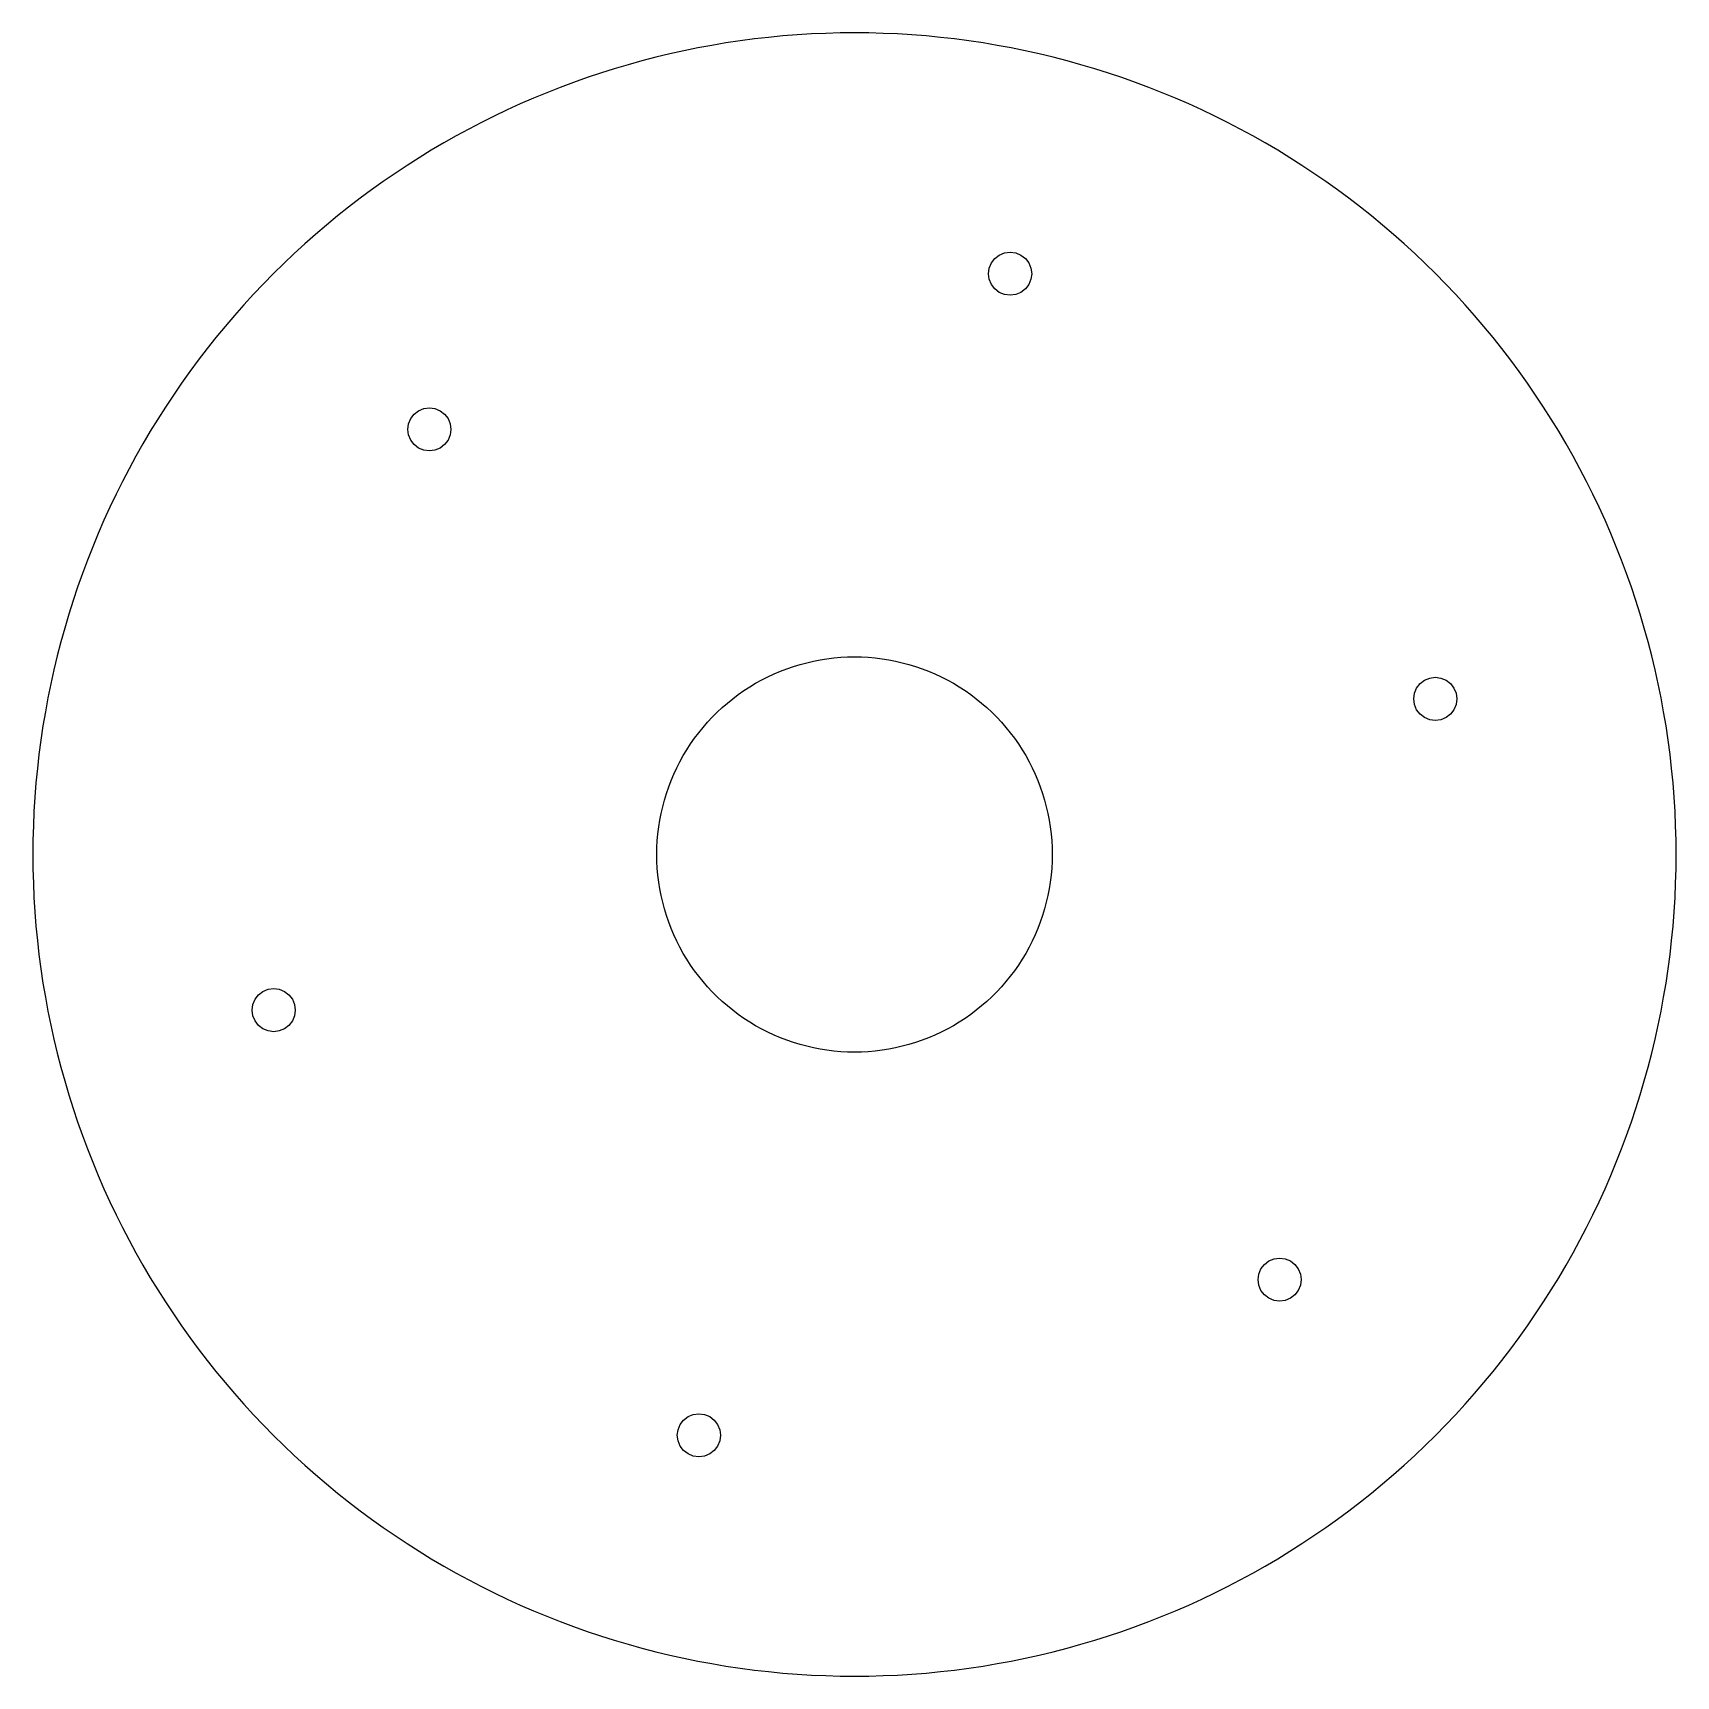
# Model space of a CAD drawing. Header units: metres. Extents: x -63 to 63, y -63 to 63.
import ezdxf

# ---------------------------------------------------------------- set-up
doc = ezdxf.new("R2010")
doc.units = ezdxf.units.M

msp = doc.modelspace()

# ---------------------------------------------------------------- linework, layer by layer
for p, q in [((0, 62.8615), (-1.09708, 62.8519)), ((1.09708, 62.8519), (0, 62.8615)), ((-11.9945, 61.7065), (-13.0696, 61.4878)), ((-10.9158, 61.9065), (-11.9945, 61.7065)), ((-9.83369, 62.0876), (-10.9158, 61.9065)), ((-8.74863, 62.2497), (-9.83369, 62.0876)), ((-7.66089, 62.3929), (-8.74863, 62.2497)), ((-6.5708, 62.5171), (-7.66089, 62.3929)), ((-5.47873, 62.6223), (-6.5708, 62.5171)), ((-4.38499, 62.7084), (-5.47873, 62.6223)), ((-3.2899, 62.7753), (-4.38499, 62.7084)), ((-2.19383, 62.8232), (-3.2899, 62.7753)), ((-1.09708, 62.8519), (-2.19383, 62.8232)), ((2.19383, 62.8232), (1.09708, 62.8519)), ((3.2899, 62.7753), (2.19383, 62.8232)), ((4.38499, 62.7084), (3.2899, 62.7753)), ((5.47873, 62.6223), (4.38499, 62.7084)), ((6.5708, 62.5171), (5.47873, 62.6223)), ((7.66089, 62.3929), (6.5708, 62.5171)), ((8.74863, 62.2497), (7.66089, 62.3929)), ((9.83369, 62.0876), (8.74863, 62.2497)), ((10.9158, 61.9065), (9.83369, 62.0876)), ((11.9945, 61.7065), (10.9158, 61.9065)), ((13.0696, 61.4878), (11.9945, 61.7065)), ((-17.327, 60.4263), (-18.3789, 60.1147)), ((-16.2697, 60.7195), (-17.327, 60.4263)), ((-15.2076, 60.9942), (-16.2697, 60.7195)), ((-14.1407, 61.2504), (-15.2076, 60.9942)), ((-13.0696, 61.4878), (-14.1407, 61.2504)), ((14.1407, 61.2504), (13.0696, 61.4878)), ((15.2076, 60.9942), (14.1407, 61.2504)), ((16.2697, 60.7195), (15.2076, 60.9942)), ((17.327, 60.4263), (16.2697, 60.7195)), ((18.3789, 60.1147), (17.327, 60.4263)), ((-20.4657, 59.4367), (-21.4999, 59.0705)), ((-19.4253, 59.7848), (-20.4657, 59.4367)), ((-18.3789, 60.1147), (-19.4253, 59.7848)), ((19.4253, 59.7848), (18.3789, 60.1147)), ((20.4657, 59.4367), (19.4253, 59.7848)), ((21.4999, 59.0705), (20.4657, 59.4367)), ((-24.5619, 57.8643), (-25.5681, 57.4268)), ((-23.5483, 58.2842), (-24.5619, 57.8643)), ((-22.5275, 58.6863), (-23.5483, 58.2842)), ((-21.4999, 59.0705), (-22.5275, 58.6863)), ((22.5275, 58.6863), (21.4999, 59.0705)), ((23.5483, 58.2842), (22.5275, 58.6863)), ((24.5619, 57.8643), (23.5483, 58.2842)), ((25.5681, 57.4268), (24.5619, 57.8643)), ((-26.5664, 56.9719), (-27.5567, 56.4995)), ((-25.5681, 57.4268), (-26.5664, 56.9719)), ((26.5664, 56.9719), (25.5681, 57.4268)), ((27.5567, 56.4995), (26.5664, 56.9719)), ((-29.5117, 55.5034), (-30.4758, 54.9799)), ((-28.5385, 56.01), (-29.5117, 55.5034)), ((-27.5567, 56.4995), (-28.5385, 56.01)), ((28.5385, 56.01), (27.5567, 56.4995)), ((29.5117, 55.5034), (28.5385, 56.01)), ((30.4758, 54.9799), (29.5117, 55.5034)), ((-31.4307, 54.4397), (-32.3761, 53.8828)), ((-30.4758, 54.9799), (-31.4307, 54.4397)), ((31.4307, 54.4397), (30.4758, 54.9799)), ((32.3761, 53.8828), (31.4307, 54.4397)), ((-33.3115, 53.3096), (-34.2368, 52.7201)), ((-32.3761, 53.8828), (-33.3115, 53.3096)), ((33.3115, 53.3096), (32.3761, 53.8828)), ((34.2368, 52.7201), (33.3115, 53.3096)), ((-35.1517, 52.1145), (-36.0559, 51.4931)), ((-34.2368, 52.7201), (-35.1517, 52.1145)), ((35.1517, 52.1145), (34.2368, 52.7201)), ((36.0559, 51.4931), (35.1517, 52.1145)), ((-36.9491, 50.856), (-37.831, 50.2034)), ((-36.0559, 51.4931), (-36.9491, 50.856)), ((36.9491, 50.856), (36.0559, 51.4931)), ((37.831, 50.2034), (36.9491, 50.856)), ((-38.7014, 49.5355), (-39.56, 48.8526)), ((-37.831, 50.2034), (-38.7014, 49.5355)), ((38.7014, 49.5355), (37.831, 50.2034)), ((39.56, 48.8526), (38.7014, 49.5355)), ((-40.4066, 48.1547), (-41.2408, 47.4422)), ((-39.56, 48.8526), (-40.4066, 48.1547)), ((40.4066, 48.1547), (39.56, 48.8526)), ((41.2408, 47.4422), (40.4066, 48.1547)), ((-42.0625, 46.7152), (-42.8714, 45.974)), ((-41.2408, 47.4422), (-42.0625, 46.7152)), ((42.0625, 46.7152), (41.2408, 47.4422)), ((42.8714, 45.974), (42.0625, 46.7152)), ((-42.8714, 45.974), (-43.6673, 45.2188)), ((10.4767, 45.2576), (10.7389, 45.5993)), ((10.7389, 45.5993), (11.0807, 45.8615)), ((11.0807, 45.8615), (11.4786, 46.0264)), ((11.4786, 46.0264), (11.9057, 46.0826)), ((11.9057, 46.0826), (12.3327, 46.0264)), ((12.3327, 46.0264), (12.7307, 45.8615)), ((12.7307, 45.8615), (13.0724, 45.5993)), ((13.0724, 45.5993), (13.3346, 45.2576)), ((43.6673, 45.2188), (42.8714, 45.974)), ((-44.4498, 44.4498), (-45.2188, 43.6673)), ((-43.6673, 45.2188), (-44.4498, 44.4498)), ((10.2557, 44.4326), (10.3119, 44.8596)), ((10.3119, 44.0055), (10.2557, 44.4326)), ((10.3119, 44.8596), (10.4767, 45.2576)), ((10.4767, 43.6076), (10.3119, 44.0055)), ((13.3346, 45.2576), (13.4995, 44.8596)), ((13.4995, 44.0055), (13.3346, 43.6076)), ((13.4995, 44.8596), (13.5557, 44.4326)), ((13.5557, 44.4326), (13.4995, 44.0055)), ((44.4498, 44.4498), (43.6673, 45.2188)), ((45.2188, 43.6673), (44.4498, 44.4498)), ((-45.974, 42.8714), (-46.7152, 42.0625)), ((-45.2188, 43.6673), (-45.974, 42.8714)), ((10.7389, 43.2659), (10.4767, 43.6076)), ((11.0807, 43.0036), (10.7389, 43.2659)), ((11.4786, 42.8388), (11.0807, 43.0036)), ((11.9057, 42.7826), (11.4786, 42.8388)), ((12.3327, 42.8388), (11.9057, 42.7826)), ((12.7307, 43.0036), (12.3327, 42.8388)), ((13.0724, 43.2659), (12.7307, 43.0036)), ((13.3346, 43.6076), (13.0724, 43.2659)), ((45.974, 42.8714), (45.2188, 43.6673)), ((46.7152, 42.0625), (45.974, 42.8714)), ((-46.7152, 42.0625), (-47.4422, 41.2408)), ((47.4422, 41.2408), (46.7152, 42.0625)), ((-48.1547, 40.4066), (-48.8526, 39.56)), ((-47.4422, 41.2408), (-48.1547, 40.4066)), ((48.1547, 40.4066), (47.4422, 41.2408)), ((48.8526, 39.56), (48.1547, 40.4066)), ((-48.8526, 39.56), (-49.5355, 38.7014)), ((49.5355, 38.7014), (48.8526, 39.56)), ((-50.2034, 37.831), (-50.856, 36.9491)), ((-49.5355, 38.7014), (-50.2034, 37.831)), ((50.2034, 37.831), (49.5355, 38.7014)), ((50.856, 36.9491), (50.2034, 37.831)), ((-50.856, 36.9491), (-51.4931, 36.0559)), ((51.4931, 36.0559), (50.856, 36.9491)), ((-51.4931, 36.0559), (-52.1145, 35.1517)), ((52.1145, 35.1517), (51.4931, 36.0559)), ((-52.7201, 34.2368), (-53.3096, 33.3115)), ((-52.1145, 35.1517), (-52.7201, 34.2368)), ((-33.6936, 33.6936), (-33.3519, 33.9558)), ((-33.3519, 33.9558), (-32.9539, 34.1207)), ((-32.9539, 34.1207), (-32.5269, 34.1769)), ((-32.5269, 34.1769), (-32.0999, 34.1207)), ((-32.0999, 34.1207), (-31.7019, 33.9558)), ((-31.7019, 33.9558), (-31.3602, 33.6936)), ((52.7201, 34.2368), (52.1145, 35.1517)), ((53.3096, 33.3115), (52.7201, 34.2368)), ((-53.3096, 33.3115), (-53.8828, 32.3761)), ((-34.1769, 32.5269), (-34.1207, 32.9539)), ((-34.1207, 32.9539), (-33.9558, 33.3519)), ((-33.9558, 33.3519), (-33.6936, 33.6936)), ((-31.3602, 33.6936), (-31.098, 33.3519)), ((-31.098, 33.3519), (-30.9331, 32.9539)), ((-30.9331, 32.9539), (-30.8769, 32.5269)), ((53.8828, 32.3761), (53.3096, 33.3115)), ((-53.8828, 32.3761), (-54.4397, 31.4307)), ((-34.1207, 32.0999), (-34.1769, 32.5269)), ((-33.9558, 31.7019), (-34.1207, 32.0999)), ((-33.6936, 31.3602), (-33.9558, 31.7019)), ((-31.098, 31.7019), (-31.3602, 31.3602)), ((-30.9331, 32.0999), (-31.098, 31.7019)), ((-30.8769, 32.5269), (-30.9331, 32.0999)), ((54.4397, 31.4307), (53.8828, 32.3761)), ((-54.9799, 30.4758), (-55.5034, 29.5117)), ((-54.4397, 31.4307), (-54.9799, 30.4758)), ((-33.3519, 31.098), (-33.6936, 31.3602)), ((-32.9539, 30.9331), (-33.3519, 31.098)), ((-32.5269, 30.8769), (-32.9539, 30.9331)), ((-32.0999, 30.9331), (-32.5269, 30.8769)), ((-31.7019, 31.098), (-32.0999, 30.9331)), ((-31.3602, 31.3602), (-31.7019, 31.098)), ((54.9799, 30.4758), (54.4397, 31.4307)), ((55.5034, 29.5117), (54.9799, 30.4758)), ((-55.5034, 29.5117), (-56.01, 28.5385)), ((56.01, 28.5385), (55.5034, 29.5117)), ((-56.01, 28.5385), (-56.4995, 27.5567)), ((56.4995, 27.5567), (56.01, 28.5385)), ((-56.9719, 26.5664), (-57.4268, 25.5681)), ((-56.4995, 27.5567), (-56.9719, 26.5664)), ((56.9719, 26.5664), (56.4995, 27.5567)), ((57.4268, 25.5681), (56.9719, 26.5664)), ((-57.4268, 25.5681), (-57.8643, 24.5619)), ((57.8643, 24.5619), (57.4268, 25.5681)), ((-57.8643, 24.5619), (-58.2842, 23.5483)), ((58.2842, 23.5483), (57.8643, 24.5619)), ((-58.2842, 23.5483), (-58.6863, 22.5275)), ((58.6863, 22.5275), (58.2842, 23.5483)), ((-59.0705, 21.4999), (-59.4367, 20.4657)), ((-58.6863, 22.5275), (-59.0705, 21.4999)), ((59.0705, 21.4999), (58.6863, 22.5275)), ((59.4367, 20.4657), (59.0705, 21.4999)), ((-59.4367, 20.4657), (-59.7848, 19.4253)), ((59.7848, 19.4253), (59.4367, 20.4657)), ((-59.7848, 19.4253), (-60.1147, 18.3789)), ((60.1147, 18.3789), (59.7848, 19.4253)), ((-60.1147, 18.3789), (-60.4263, 17.327)), ((60.4263, 17.327), (60.1147, 18.3789)), ((-60.4263, 17.327), (-60.7195, 16.2697)), ((60.7195, 16.2697), (60.4263, 17.327)), ((-60.9942, 15.2076), (-61.2504, 14.1407)), ((-60.7195, 16.2697), (-60.9942, 15.2076)), ((-1.58098, 15.0421), (-1.05505, 15.0882)), ((-1.05505, 15.0882), (-0.52785, 15.1158)), ((-0.52785, 15.1158), (0, 15.125)), ((0, 15.125), (0.52785, 15.1158)), ((0.52785, 15.1158), (1.05505, 15.0882)), ((1.05505, 15.0882), (1.58098, 15.0421)), ((60.9942, 15.2076), (60.7195, 16.2697)), ((61.2504, 14.1407), (60.9942, 15.2076)), ((-61.2504, 14.1407), (-61.4878, 13.0696)), ((-6.15189, 13.8174), (-5.66592, 14.0237)), ((-5.66592, 14.0237), (-5.17305, 14.2128)), ((-5.17305, 14.2128), (-4.67387, 14.3847)), ((-4.67387, 14.3847), (-4.16901, 14.5391)), ((-4.16901, 14.5391), (-3.65906, 14.6757)), ((-3.65906, 14.6757), (-3.14465, 14.7945)), ((-3.14465, 14.7945), (-2.62642, 14.8952)), ((-2.62642, 14.8952), (-2.10498, 14.9778)), ((-2.10498, 14.9778), (-1.58098, 15.0421)), ((1.58098, 15.0421), (2.10498, 14.9778)), ((2.10498, 14.9778), (2.62642, 14.8952)), ((2.62642, 14.8952), (3.14465, 14.7945)), ((3.14465, 14.7945), (3.65906, 14.6757)), ((3.65906, 14.6757), (4.16901, 14.5391)), ((4.16901, 14.5391), (4.67387, 14.3847)), ((4.67387, 14.3847), (5.17305, 14.2128)), ((5.17305, 14.2128), (5.66592, 14.0237)), ((5.66592, 14.0237), (6.15189, 13.8174)), ((61.4878, 13.0696), (61.2504, 14.1407)), ((-61.4878, 13.0696), (-61.7065, 11.9945)), ((-8.45778, 12.5392), (-8.01501, 12.8267)), ((-8.01501, 12.8267), (-7.5625, 13.0986)), ((-7.5625, 13.0986), (-7.10075, 13.3546)), ((-7.10075, 13.3546), (-6.63036, 13.5943)), ((-6.63036, 13.5943), (-6.15189, 13.8174)), ((6.15189, 13.8174), (6.63036, 13.5943)), ((6.63036, 13.5943), (7.10075, 13.3546)), ((7.10075, 13.3546), (7.5625, 13.0986)), ((7.5625, 13.0986), (8.01501, 12.8267)), ((8.01501, 12.8267), (8.45778, 12.5392)), ((42.8388, 12.3327), (43.0036, 12.7307)), ((43.0036, 12.7307), (43.2659, 13.0724)), ((43.2659, 13.0724), (43.6076, 13.3346)), ((43.6076, 13.3346), (44.0055, 13.4995)), ((44.0055, 13.4995), (44.4326, 13.5557)), ((44.4326, 13.5557), (44.8596, 13.4995)), ((44.8596, 13.4995), (45.2576, 13.3346)), ((45.2576, 13.3346), (45.5993, 13.0724)), ((45.5993, 13.0724), (45.8615, 12.7307)), ((45.8615, 12.7307), (46.0264, 12.3327)), ((61.7065, 11.9945), (61.4878, 13.0696)), ((-61.7065, 11.9945), (-61.9065, 10.9158)), ((-10.1206, 11.2401), (-9.72215, 11.5864)), ((-9.72215, 11.5864), (-9.31187, 11.9187)), ((-9.31187, 11.9187), (-8.89024, 12.2364)), ((-8.89024, 12.2364), (-8.45778, 12.5392)), ((8.45778, 12.5392), (8.89024, 12.2364)), ((8.89024, 12.2364), (9.31187, 11.9187)), ((9.31187, 11.9187), (9.72215, 11.5864)), ((9.72215, 11.5864), (10.1206, 11.2401)), ((42.7826, 11.9057), (42.8388, 12.3327)), ((42.8388, 11.4786), (42.7826, 11.9057)), ((43.0036, 11.0807), (42.8388, 11.4786)), ((46.0264, 11.4786), (45.8615, 11.0807)), ((46.0264, 12.3327), (46.0826, 11.9057)), ((46.0826, 11.9057), (46.0264, 11.4786)), ((61.9065, 10.9158), (61.7065, 11.9945)), ((-61.9065, 10.9158), (-62.0876, 9.83369)), ((-11.5864, 9.72215), (-11.2401, 10.1206)), ((-11.2401, 10.1206), (-10.88, 10.5067)), ((-10.88, 10.5067), (-10.5067, 10.88)), ((-10.5067, 10.88), (-10.1206, 11.2401)), ((10.1206, 11.2401), (10.5067, 10.88)), ((10.5067, 10.88), (10.88, 10.5067)), ((10.88, 10.5067), (11.2401, 10.1206)), ((11.2401, 10.1206), (11.5864, 9.72215)), ((43.2659, 10.7389), (43.0036, 11.0807)), ((43.6076, 10.4767), (43.2659, 10.7389)), ((44.0055, 10.3119), (43.6076, 10.4767)), ((44.4326, 10.2557), (44.0055, 10.3119)), ((44.8596, 10.3119), (44.4326, 10.2557)), ((45.2576, 10.4767), (44.8596, 10.3119)), ((45.5993, 10.7389), (45.2576, 10.4767)), ((45.8615, 11.0807), (45.5993, 10.7389)), ((62.0876, 9.83369), (61.9065, 10.9158)), ((-62.0876, 9.83369), (-62.2497, 8.74863)), ((-12.5392, 8.45778), (-12.2364, 8.89024)), ((-12.2364, 8.89024), (-11.9187, 9.31187)), ((-11.9187, 9.31187), (-11.5864, 9.72215)), ((11.5864, 9.72215), (11.9187, 9.31187)), ((11.9187, 9.31187), (12.2364, 8.89024)), ((12.2364, 8.89024), (12.5392, 8.45778)), ((62.2497, 8.74863), (62.0876, 9.83369)), ((-62.3929, 7.66089), (-62.5171, 6.5708)), ((-62.2497, 8.74863), (-62.3929, 7.66089)), ((-13.3546, 7.10075), (-13.0986, 7.5625)), ((-13.0986, 7.5625), (-12.8267, 8.01501)), ((-12.8267, 8.01501), (-12.5392, 8.45778)), ((12.5392, 8.45778), (12.8267, 8.01501)), ((12.8267, 8.01501), (13.0986, 7.5625)), ((13.0986, 7.5625), (13.3546, 7.10075)), ((62.3929, 7.66089), (62.2497, 8.74863)), ((62.5171, 6.5708), (62.3929, 7.66089)), ((-62.5171, 6.5708), (-62.6223, 5.47873)), ((-13.8174, 6.15189), (-13.5943, 6.63036)), ((-13.5943, 6.63036), (-13.3546, 7.10075)), ((13.3546, 7.10075), (13.5943, 6.63036)), ((13.5943, 6.63036), (13.8174, 6.15189)), ((62.6223, 5.47873), (62.5171, 6.5708)), ((-62.6223, 5.47873), (-62.7084, 4.38499)), ((-14.3847, 4.67387), (-14.2128, 5.17305)), ((-14.2128, 5.17305), (-14.0237, 5.66592)), ((-14.0237, 5.66592), (-13.8174, 6.15189)), ((13.8174, 6.15189), (14.0237, 5.66592)), ((14.0237, 5.66592), (14.2128, 5.17305)), ((14.2128, 5.17305), (14.3847, 4.67387)), ((62.7084, 4.38499), (62.6223, 5.47873)), ((-62.7084, 4.38499), (-62.7753, 3.2899)), ((-14.6757, 3.65906), (-14.5391, 4.16901)), ((-14.5391, 4.16901), (-14.3847, 4.67387)), ((14.3847, 4.67387), (14.5391, 4.16901)), ((14.5391, 4.16901), (14.6757, 3.65906)), ((62.7753, 3.2899), (62.7084, 4.38499)), ((-62.7753, 3.2899), (-62.8232, 2.19383)), ((-14.9778, 2.10498), (-14.8952, 2.62642)), ((-14.8952, 2.62642), (-14.7945, 3.14465)), ((-14.7945, 3.14465), (-14.6757, 3.65906)), ((14.6757, 3.65906), (14.7945, 3.14465)), ((14.7945, 3.14465), (14.8952, 2.62642)), ((14.8952, 2.62642), (14.9778, 2.10498)), ((62.8232, 2.19383), (62.7753, 3.2899)), ((-62.8232, 2.19383), (-62.8519, 1.09708)), ((-15.0882, 1.05505), (-15.0421, 1.58098)), ((-15.0421, 1.58098), (-14.9778, 2.10498)), ((14.9778, 2.10498), (15.0421, 1.58098)), ((15.0421, 1.58098), (15.0882, 1.05505)), ((62.8519, 1.09708), (62.8232, 2.19383)), ((-62.8519, 1.09708), (-62.8615, 0)), ((-62.8615, 0), (-62.8519, -1.09708)), ((-15.125, 0), (-15.1158, 0.52785)), ((-15.1158, -0.52785), (-15.125, 0)), ((-15.1158, 0.52785), (-15.0882, 1.05505)), ((15.0882, 1.05505), (15.1158, 0.52785)), ((15.1158, 0.52785), (15.125, 0)), ((15.125, 0), (15.1158, -0.52785)), ((62.8615, 0), (62.8519, 1.09708)), ((62.8519, -1.09708), (62.8615, 0)), ((-62.8519, -1.09708), (-62.8232, -2.19383)), ((-15.0882, -1.05505), (-15.1158, -0.52785)), ((-15.0421, -1.58098), (-15.0882, -1.05505)), ((15.0882, -1.05505), (15.0421, -1.58098)), ((15.1158, -0.52785), (15.0882, -1.05505)), ((62.8232, -2.19383), (62.8519, -1.09708)), ((-62.8232, -2.19383), (-62.7753, -3.2899)), ((-14.9778, -2.10498), (-15.0421, -1.58098)), ((-14.8952, -2.62642), (-14.9778, -2.10498)), ((14.9778, -2.10498), (14.8952, -2.62642)), ((15.0421, -1.58098), (14.9778, -2.10498)), ((62.7753, -3.2899), (62.8232, -2.19383)), ((-62.7753, -3.2899), (-62.7084, -4.38499)), ((-14.7945, -3.14465), (-14.8952, -2.62642)), ((-14.6757, -3.65906), (-14.7945, -3.14465)), ((-14.5391, -4.16901), (-14.6757, -3.65906)), ((14.6757, -3.65906), (14.5391, -4.16901)), ((14.7945, -3.14465), (14.6757, -3.65906)), ((14.8952, -2.62642), (14.7945, -3.14465)), ((62.7084, -4.38499), (62.7753, -3.2899)), ((-62.7084, -4.38499), (-62.6223, -5.47873)), ((-14.3847, -4.67387), (-14.5391, -4.16901)), ((-14.2128, -5.17305), (-14.3847, -4.67387)), ((14.3847, -4.67387), (14.2128, -5.17305)), ((14.5391, -4.16901), (14.3847, -4.67387)), ((62.6223, -5.47873), (62.7084, -4.38499)), ((-62.6223, -5.47873), (-62.5171, -6.5708)), ((-14.0237, -5.66592), (-14.2128, -5.17305)), ((-13.8174, -6.15189), (-14.0237, -5.66592)), ((-13.5943, -6.63036), (-13.8174, -6.15189)), ((13.8174, -6.15189), (13.5943, -6.63036)), ((14.0237, -5.66592), (13.8174, -6.15189)), ((14.2128, -5.17305), (14.0237, -5.66592)), ((62.5171, -6.5708), (62.6223, -5.47873)), ((-62.5171, -6.5708), (-62.3929, -7.66089)), ((-13.3546, -7.10075), (-13.5943, -6.63036)), ((-13.0986, -7.5625), (-13.3546, -7.10075)), ((13.3546, -7.10075), (13.0986, -7.5625)), ((13.5943, -6.63036), (13.3546, -7.10075)), ((62.3929, -7.66089), (62.5171, -6.5708)), ((-62.3929, -7.66089), (-62.2497, -8.74863)), ((-62.2497, -8.74863), (-62.0876, -9.83369)), ((-12.8267, -8.01501), (-13.0986, -7.5625)), ((-12.5392, -8.45778), (-12.8267, -8.01501)), ((-12.2364, -8.89024), (-12.5392, -8.45778)), ((12.5392, -8.45778), (12.2364, -8.89024)), ((12.8267, -8.01501), (12.5392, -8.45778)), ((13.0986, -7.5625), (12.8267, -8.01501)), ((62.0876, -9.83369), (62.2497, -8.74863)), ((62.2497, -8.74863), (62.3929, -7.66089)), ((-62.0876, -9.83369), (-61.9065, -10.9158)), ((-11.9187, -9.31187), (-12.2364, -8.89024)), ((-11.5864, -9.72215), (-11.9187, -9.31187)), ((-11.2401, -10.1206), (-11.5864, -9.72215)), ((11.5864, -9.72215), (11.2401, -10.1206)), ((11.9187, -9.31187), (11.5864, -9.72215)), ((12.2364, -8.89024), (11.9187, -9.31187)), ((61.9065, -10.9158), (62.0876, -9.83369)), ((-61.9065, -10.9158), (-61.7065, -11.9945)), ((-46.0264, -11.4786), (-45.8615, -11.0807)), ((-45.8615, -11.0807), (-45.5993, -10.7389)), ((-45.5993, -10.7389), (-45.2576, -10.4767)), ((-45.2576, -10.4767), (-44.8596, -10.3119)), ((-44.8596, -10.3119), (-44.4326, -10.2557)), ((-44.4326, -10.2557), (-44.0055, -10.3119)), ((-44.0055, -10.3119), (-43.6076, -10.4767)), ((-43.6076, -10.4767), (-43.2659, -10.7389)), ((-43.2659, -10.7389), (-43.0036, -11.0807)), ((-43.0036, -11.0807), (-42.8388, -11.4786)), ((-10.88, -10.5067), (-11.2401, -10.1206)), ((-10.5067, -10.88), (-10.88, -10.5067)), ((-10.1206, -11.2401), (-10.5067, -10.88)), ((-9.72215, -11.5864), (-10.1206, -11.2401)), ((10.1206, -11.2401), (9.72215, -11.5864)), ((10.5067, -10.88), (10.1206, -11.2401)), ((10.88, -10.5067), (10.5067, -10.88)), ((11.2401, -10.1206), (10.88, -10.5067)), ((61.7065, -11.9945), (61.9065, -10.9158)), ((-61.7065, -11.9945), (-61.4878, -13.0696)), ((-46.0826, -11.9057), (-46.0264, -11.4786)), ((-46.0264, -12.3327), (-46.0826, -11.9057)), ((-45.8615, -12.7307), (-46.0264, -12.3327)), ((-42.8388, -12.3327), (-43.0036, -12.7307)), ((-42.8388, -11.4786), (-42.7826, -11.9057)), ((-42.7826, -11.9057), (-42.8388, -12.3327)), ((-9.31187, -11.9187), (-9.72215, -11.5864)), ((-8.89024, -12.2364), (-9.31187, -11.9187)), ((-8.45778, -12.5392), (-8.89024, -12.2364)), ((-8.01501, -12.8267), (-8.45778, -12.5392)), ((8.45778, -12.5392), (8.01501, -12.8267)), ((8.89024, -12.2364), (8.45778, -12.5392)), ((9.31187, -11.9187), (8.89024, -12.2364)), ((9.72215, -11.5864), (9.31187, -11.9187)), ((61.4878, -13.0696), (61.7065, -11.9945)), ((-61.4878, -13.0696), (-61.2504, -14.1407)), ((-45.5993, -13.0724), (-45.8615, -12.7307)), ((-45.2576, -13.3346), (-45.5993, -13.0724)), ((-44.8596, -13.4995), (-45.2576, -13.3346)), ((-44.4326, -13.5557), (-44.8596, -13.4995)), ((-44.0055, -13.4995), (-44.4326, -13.5557)), ((-43.6076, -13.3346), (-44.0055, -13.4995)), ((-43.2659, -13.0724), (-43.6076, -13.3346)), ((-43.0036, -12.7307), (-43.2659, -13.0724)), ((-7.5625, -13.0986), (-8.01501, -12.8267)), ((-7.10075, -13.3546), (-7.5625, -13.0986)), ((-6.63036, -13.5943), (-7.10075, -13.3546)), ((-6.15189, -13.8174), (-6.63036, -13.5943)), ((-5.66592, -14.0237), (-6.15189, -13.8174)), ((6.15189, -13.8174), (5.66592, -14.0237)), ((6.63036, -13.5943), (6.15189, -13.8174)), ((7.10075, -13.3546), (6.63036, -13.5943)), ((7.5625, -13.0986), (7.10075, -13.3546)), ((8.01501, -12.8267), (7.5625, -13.0986)), ((61.2504, -14.1407), (61.4878, -13.0696)), ((-61.2504, -14.1407), (-60.9942, -15.2076)), ((-5.17305, -14.2128), (-5.66592, -14.0237)), ((-4.67387, -14.3847), (-5.17305, -14.2128)), ((-4.16901, -14.5391), (-4.67387, -14.3847)), ((-3.65906, -14.6757), (-4.16901, -14.5391)), ((-3.14465, -14.7945), (-3.65906, -14.6757)), ((-2.62642, -14.8952), (-3.14465, -14.7945)), ((-2.10498, -14.9778), (-2.62642, -14.8952)), ((-1.58098, -15.0421), (-2.10498, -14.9778)), ((-1.05505, -15.0882), (-1.58098, -15.0421)), ((1.58098, -15.0421), (1.05505, -15.0882)), ((2.10498, -14.9778), (1.58098, -15.0421)), ((2.62642, -14.8952), (2.10498, -14.9778)), ((3.14465, -14.7945), (2.62642, -14.8952)), ((3.65906, -14.6757), (3.14465, -14.7945)), ((4.16901, -14.5391), (3.65906, -14.6757)), ((4.67387, -14.3847), (4.16901, -14.5391)), ((5.17305, -14.2128), (4.67387, -14.3847)), ((5.66592, -14.0237), (5.17305, -14.2128)), ((60.9942, -15.2076), (61.2504, -14.1407)), ((-60.9942, -15.2076), (-60.7195, -16.2697)), ((-60.7195, -16.2697), (-60.4263, -17.327)), ((-0.52785, -15.1158), (-1.05505, -15.0882)), ((0, -15.125), (-0.52785, -15.1158)), ((0.52785, -15.1158), (0, -15.125)), ((1.05505, -15.0882), (0.52785, -15.1158)), ((60.4263, -17.327), (60.7195, -16.2697)), ((60.7195, -16.2697), (60.9942, -15.2076)), ((-60.4263, -17.327), (-60.1147, -18.3789)), ((60.1147, -18.3789), (60.4263, -17.327)), ((-60.1147, -18.3789), (-59.7848, -19.4253)), ((59.7848, -19.4253), (60.1147, -18.3789)), ((-59.7848, -19.4253), (-59.4367, -20.4657)), ((59.4367, -20.4657), (59.7848, -19.4253)), ((-59.4367, -20.4657), (-59.0705, -21.4999)), ((59.0705, -21.4999), (59.4367, -20.4657)), ((-59.0705, -21.4999), (-58.6863, -22.5275)), ((-58.6863, -22.5275), (-58.2842, -23.5483)), ((58.2842, -23.5483), (58.6863, -22.5275)), ((58.6863, -22.5275), (59.0705, -21.4999)), ((-58.2842, -23.5483), (-57.8643, -24.5619)), ((57.8643, -24.5619), (58.2842, -23.5483)), ((-57.8643, -24.5619), (-57.4268, -25.5681)), ((57.4268, -25.5681), (57.8643, -24.5619)), ((-57.4268, -25.5681), (-56.9719, -26.5664)), ((56.9719, -26.5664), (57.4268, -25.5681)), ((-56.9719, -26.5664), (-56.4995, -27.5567)), ((-56.4995, -27.5567), (-56.01, -28.5385)), ((56.01, -28.5385), (56.4995, -27.5567)), ((56.4995, -27.5567), (56.9719, -26.5664)), ((-56.01, -28.5385), (-55.5034, -29.5117)), ((55.5034, -29.5117), (56.01, -28.5385)), ((-55.5034, -29.5117), (-54.9799, -30.4758)), ((54.9799, -30.4758), (55.5034, -29.5117)), ((-54.9799, -30.4758), (-54.4397, -31.4307)), ((-54.4397, -31.4307), (-53.8828, -32.3761)), ((31.098, -31.7019), (31.3602, -31.3602)), ((31.3602, -31.3602), (31.7019, -31.098)), ((31.7019, -31.098), (32.0999, -30.9331)), ((32.0999, -30.9331), (32.5269, -30.8769)), ((32.5269, -30.8769), (32.9539, -30.9331)), ((32.9539, -30.9331), (33.3519, -31.098)), ((33.3519, -31.098), (33.6936, -31.3602)), ((33.6936, -31.3602), (33.9558, -31.7019)), ((53.8828, -32.3761), (54.4397, -31.4307)), ((54.4397, -31.4307), (54.9799, -30.4758)), ((-53.8828, -32.3761), (-53.3096, -33.3115)), ((30.8769, -32.5269), (30.9331, -32.0999)), ((30.9331, -32.9539), (30.8769, -32.5269)), ((30.9331, -32.0999), (31.098, -31.7019)), ((33.9558, -31.7019), (34.1207, -32.0999)), ((34.1207, -32.0999), (34.1769, -32.5269)), ((34.1769, -32.5269), (34.1207, -32.9539)), ((53.3096, -33.3115), (53.8828, -32.3761)), ((-53.3096, -33.3115), (-52.7201, -34.2368)), ((31.098, -33.3519), (30.9331, -32.9539)), ((31.3602, -33.6936), (31.098, -33.3519)), ((31.7019, -33.9558), (31.3602, -33.6936)), ((33.6936, -33.6936), (33.3519, -33.9558)), ((33.9558, -33.3519), (33.6936, -33.6936)), ((34.1207, -32.9539), (33.9558, -33.3519)), ((52.7201, -34.2368), (53.3096, -33.3115)), ((-52.7201, -34.2368), (-52.1145, -35.1517)), ((-52.1145, -35.1517), (-51.4931, -36.0559)), ((32.0999, -34.1207), (31.7019, -33.9558)), ((32.5269, -34.1769), (32.0999, -34.1207)), ((32.9539, -34.1207), (32.5269, -34.1769)), ((33.3519, -33.9558), (32.9539, -34.1207)), ((51.4931, -36.0559), (52.1145, -35.1517)), ((52.1145, -35.1517), (52.7201, -34.2368)), ((-51.4931, -36.0559), (-50.856, -36.9491)), ((50.856, -36.9491), (51.4931, -36.0559)), ((-50.856, -36.9491), (-50.2034, -37.831)), ((50.2034, -37.831), (50.856, -36.9491)), ((-50.2034, -37.831), (-49.5355, -38.7014)), ((-49.5355, -38.7014), (-48.8526, -39.56)), ((48.8526, -39.56), (49.5355, -38.7014)), ((49.5355, -38.7014), (50.2034, -37.831)), ((-48.8526, -39.56), (-48.1547, -40.4066)), ((48.1547, -40.4066), (48.8526, -39.56)), ((-48.1547, -40.4066), (-47.4422, -41.2408)), ((-47.4422, -41.2408), (-46.7152, -42.0625)), ((46.7152, -42.0625), (47.4422, -41.2408)), ((47.4422, -41.2408), (48.1547, -40.4066)), ((-46.7152, -42.0625), (-45.974, -42.8714)), ((45.974, -42.8714), (46.7152, -42.0625)), ((-45.974, -42.8714), (-45.2188, -43.6673)), ((-45.2188, -43.6673), (-44.4498, -44.4498)), ((-13.4995, -44.0055), (-13.3346, -43.6076)), ((-13.3346, -43.6076), (-13.0724, -43.2659)), ((-13.0724, -43.2659), (-12.7307, -43.0036)), ((-12.7307, -43.0036), (-12.3327, -42.8388)), ((-12.3327, -42.8388), (-11.9057, -42.7826)), ((-11.9057, -42.7826), (-11.4786, -42.8388)), ((-11.4786, -42.8388), (-11.0807, -43.0036)), ((-11.0807, -43.0036), (-10.7389, -43.2659)), ((-10.7389, -43.2659), (-10.4767, -43.6076)), ((-10.4767, -43.6076), (-10.3119, -44.0055)), ((44.4498, -44.4498), (45.2188, -43.6673)), ((45.2188, -43.6673), (45.974, -42.8714)), ((-44.4498, -44.4498), (-43.6673, -45.2188)), ((-43.6673, -45.2188), (-42.8714, -45.974)), ((-13.5557, -44.4326), (-13.4995, -44.0055)), ((-13.4995, -44.8596), (-13.5557, -44.4326)), ((-13.3346, -45.2576), (-13.4995, -44.8596)), ((-13.0724, -45.5993), (-13.3346, -45.2576)), ((-10.4767, -45.2576), (-10.7389, -45.5993)), ((-10.3119, -44.8596), (-10.4767, -45.2576)), ((-10.3119, -44.0055), (-10.2557, -44.4326)), ((-10.2557, -44.4326), (-10.3119, -44.8596)), ((42.8714, -45.974), (43.6673, -45.2188)), ((43.6673, -45.2188), (44.4498, -44.4498)), ((-42.8714, -45.974), (-42.0625, -46.7152)), ((-12.7307, -45.8615), (-13.0724, -45.5993)), ((-12.3327, -46.0264), (-12.7307, -45.8615)), ((-11.9057, -46.0826), (-12.3327, -46.0264)), ((-11.4786, -46.0264), (-11.9057, -46.0826)), ((-11.0807, -45.8615), (-11.4786, -46.0264)), ((-10.7389, -45.5993), (-11.0807, -45.8615)), ((42.0625, -46.7152), (42.8714, -45.974)), ((-42.0625, -46.7152), (-41.2408, -47.4422)), ((-41.2408, -47.4422), (-40.4066, -48.1547)), ((40.4066, -48.1547), (41.2408, -47.4422)), ((41.2408, -47.4422), (42.0625, -46.7152)), ((-40.4066, -48.1547), (-39.56, -48.8526)), ((-39.56, -48.8526), (-38.7014, -49.5355)), ((38.7014, -49.5355), (39.56, -48.8526)), ((39.56, -48.8526), (40.4066, -48.1547)), ((-38.7014, -49.5355), (-37.831, -50.2034)), ((-37.831, -50.2034), (-36.9491, -50.856)), ((36.9491, -50.856), (37.831, -50.2034)), ((37.831, -50.2034), (38.7014, -49.5355)), ((-36.9491, -50.856), (-36.0559, -51.4931)), ((-36.0559, -51.4931), (-35.1517, -52.1145)), ((35.1517, -52.1145), (36.0559, -51.4931)), ((36.0559, -51.4931), (36.9491, -50.856)), ((-35.1517, -52.1145), (-34.2368, -52.7201)), ((-34.2368, -52.7201), (-33.3115, -53.3096)), ((33.3115, -53.3096), (34.2368, -52.7201)), ((34.2368, -52.7201), (35.1517, -52.1145)), ((-33.3115, -53.3096), (-32.3761, -53.8828)), ((-32.3761, -53.8828), (-31.4307, -54.4397)), ((31.4307, -54.4397), (32.3761, -53.8828)), ((32.3761, -53.8828), (33.3115, -53.3096)), ((-31.4307, -54.4397), (-30.4758, -54.9799)), ((-30.4758, -54.9799), (-29.5117, -55.5034)), ((29.5117, -55.5034), (30.4758, -54.9799)), ((30.4758, -54.9799), (31.4307, -54.4397)), ((-29.5117, -55.5034), (-28.5385, -56.01)), ((-28.5385, -56.01), (-27.5567, -56.4995)), ((-27.5567, -56.4995), (-26.5664, -56.9719)), ((26.5664, -56.9719), (27.5567, -56.4995)), ((27.5567, -56.4995), (28.5385, -56.01)), ((28.5385, -56.01), (29.5117, -55.5034)), ((-26.5664, -56.9719), (-25.5681, -57.4268)), ((-25.5681, -57.4268), (-24.5619, -57.8643)), ((24.5619, -57.8643), (25.5681, -57.4268)), ((25.5681, -57.4268), (26.5664, -56.9719)), ((-24.5619, -57.8643), (-23.5483, -58.2842)), ((-23.5483, -58.2842), (-22.5275, -58.6863)), ((-22.5275, -58.6863), (-21.4999, -59.0705)), ((-21.4999, -59.0705), (-20.4657, -59.4367)), ((20.4657, -59.4367), (21.4999, -59.0705)), ((21.4999, -59.0705), (22.5275, -58.6863)), ((22.5275, -58.6863), (23.5483, -58.2842)), ((23.5483, -58.2842), (24.5619, -57.8643)), ((-20.4657, -59.4367), (-19.4253, -59.7848)), ((-19.4253, -59.7848), (-18.3789, -60.1147)), ((-18.3789, -60.1147), (-17.327, -60.4263)), ((17.327, -60.4263), (18.3789, -60.1147)), ((18.3789, -60.1147), (19.4253, -59.7848)), ((19.4253, -59.7848), (20.4657, -59.4367)), ((-17.327, -60.4263), (-16.2697, -60.7195)), ((-16.2697, -60.7195), (-15.2076, -60.9942)), ((-15.2076, -60.9942), (-14.1407, -61.2504)), ((-14.1407, -61.2504), (-13.0696, -61.4878)), ((-13.0696, -61.4878), (-11.9945, -61.7065)), ((11.9945, -61.7065), (13.0696, -61.4878)), ((13.0696, -61.4878), (14.1407, -61.2504)), ((14.1407, -61.2504), (15.2076, -60.9942)), ((15.2076, -60.9942), (16.2697, -60.7195)), ((16.2697, -60.7195), (17.327, -60.4263)), ((-11.9945, -61.7065), (-10.9158, -61.9065)), ((-10.9158, -61.9065), (-9.83369, -62.0876)), ((-9.83369, -62.0876), (-8.74863, -62.2497)), ((-8.74863, -62.2497), (-7.66089, -62.3929)), ((-7.66089, -62.3929), (-6.5708, -62.5171)), ((-6.5708, -62.5171), (-5.47873, -62.6223)), ((-5.47873, -62.6223), (-4.38499, -62.7084)), ((-4.38499, -62.7084), (-3.2899, -62.7753)), ((-3.2899, -62.7753), (-2.19383, -62.8232)), ((-2.19383, -62.8232), (-1.09708, -62.8519)), ((-1.09708, -62.8519), (0, -62.8615)), ((0, -62.8615), (1.09708, -62.8519)), ((1.09708, -62.8519), (2.19383, -62.8232)), ((2.19383, -62.8232), (3.2899, -62.7753)), ((3.2899, -62.7753), (4.38499, -62.7084)), ((4.38499, -62.7084), (5.47873, -62.6223)), ((5.47873, -62.6223), (6.5708, -62.5171)), ((6.5708, -62.5171), (7.66089, -62.3929)), ((7.66089, -62.3929), (8.74863, -62.2497)), ((8.74863, -62.2497), (9.83369, -62.0876)), ((9.83369, -62.0876), (10.9158, -61.9065)), ((10.9158, -61.9065), (11.9945, -61.7065))]:
    msp.add_line(p, q)

doc.saveas('drawing.dxf')
